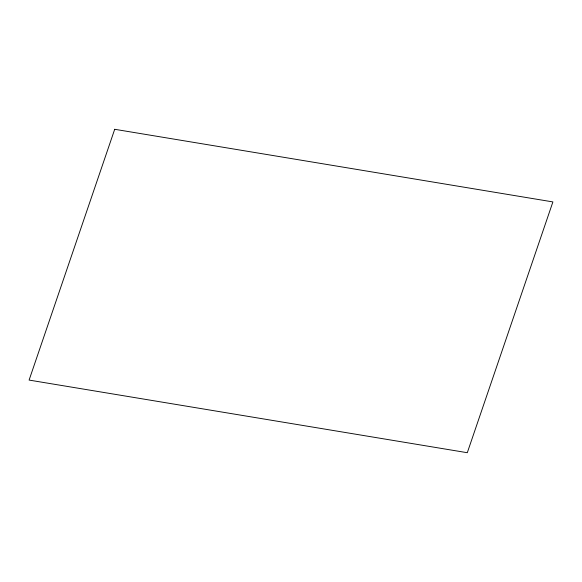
<?xml version="1.0" encoding="UTF-8"?>
<svg xmlns="http://www.w3.org/2000/svg" width="582" height="582" viewBox="0 0 582 582"><rect width="100%" height="100%" fill="white"/><g stroke="black" fill="none" stroke-linecap="round" stroke-linejoin="round"><path stroke-width="0.87" d="M114.705 129.291L29.1 380.082L467.295 452.709L552.9 201.918L114.705 129.291"/></g></svg>
